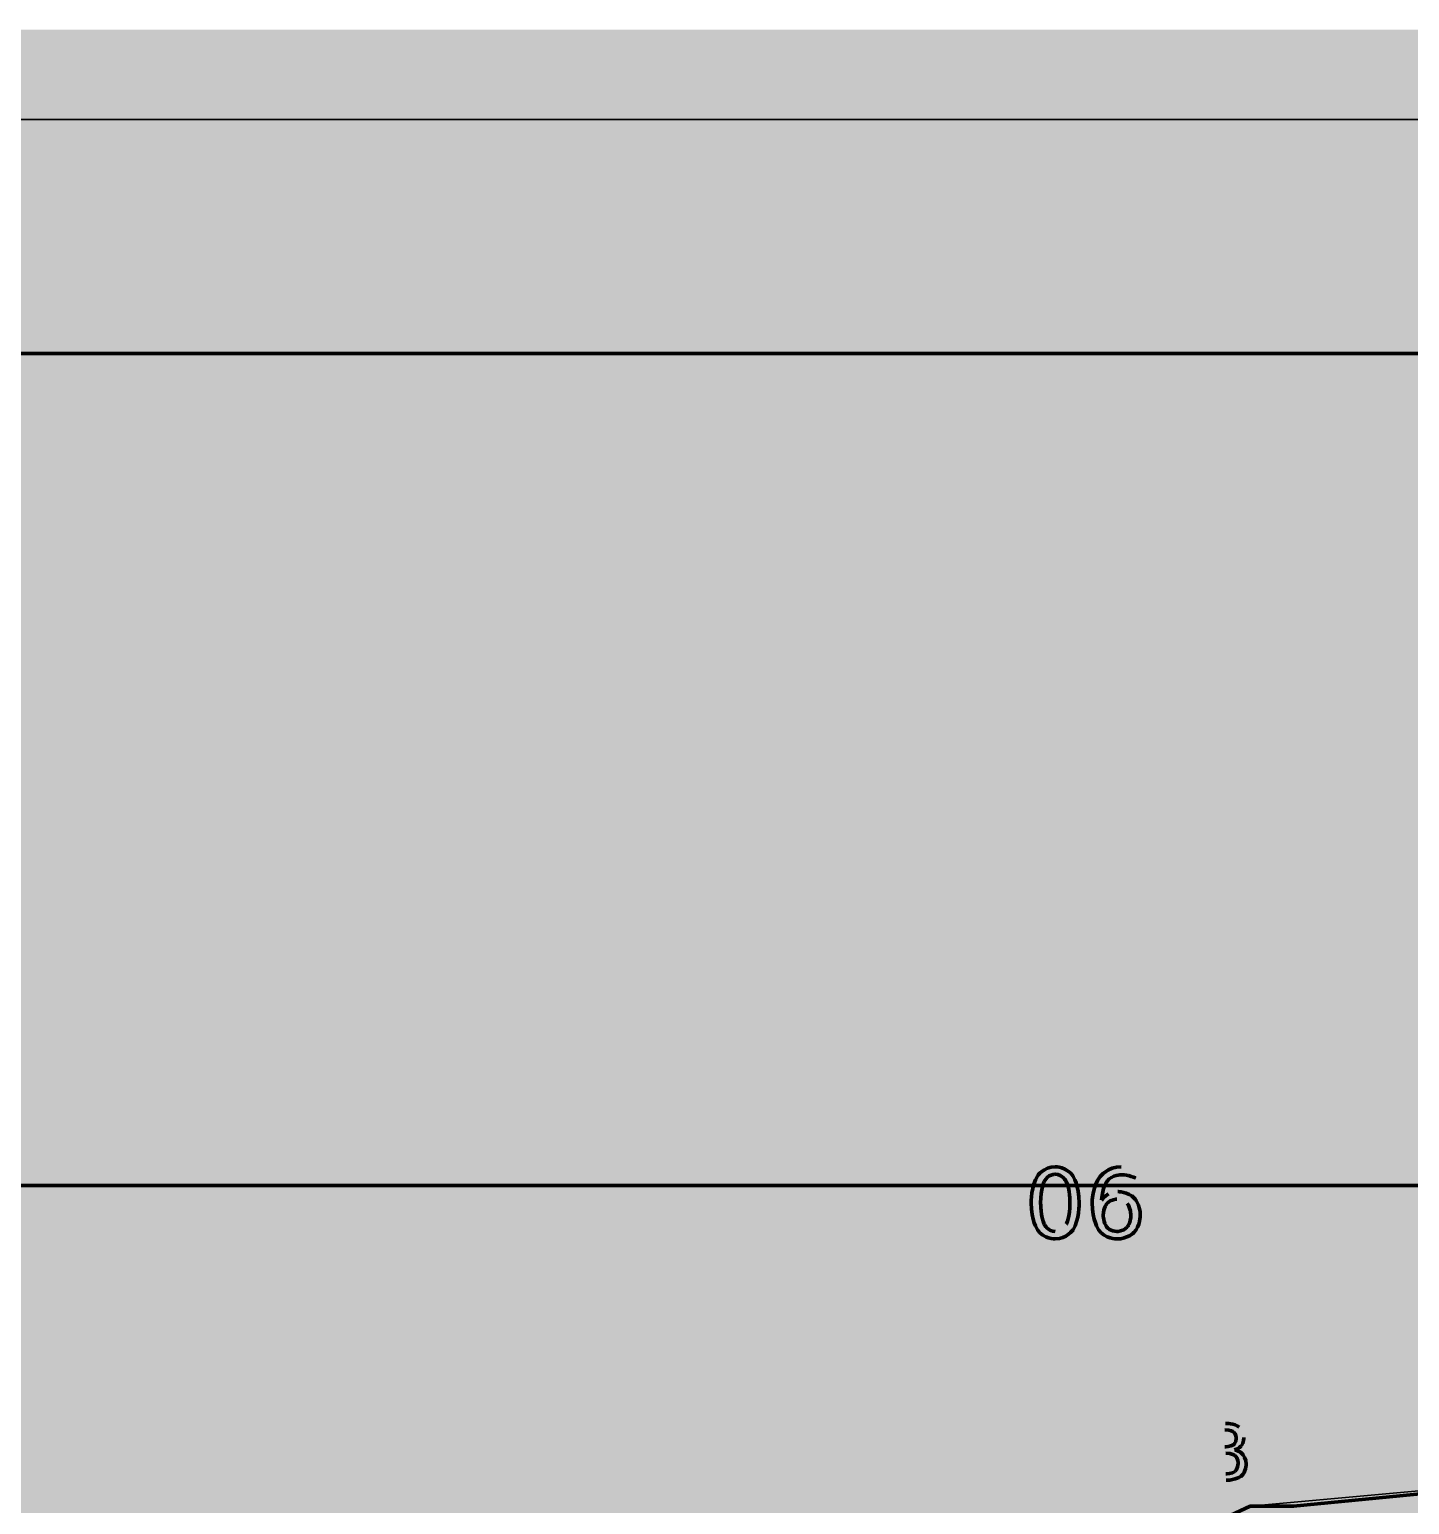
# Model space of a CAD drawing. Header units: inches. Extents: x 0 to 9.1, y 0 to 13.1.
# Drawn here: x 2.634 to 5.084, y 10.467 to 13.085 of the extents above; entities that cross this region are included whole.
import ezdxf

# ---------------------------------------------------------------- set-up
doc = ezdxf.new("R2010")
doc.units = ezdxf.units.IN
doc.header["$MEASUREMENT"] = 0
doc.layers.add('PDF_Geometry', color=7, linetype='Continuous')
doc.layers.add('PDF_Solid Fills', color=7, linetype='Continuous')

msp = doc.modelspace()

# ---------------------------------------------------------------- hatches: boundary and pattern name
at = {"layer": 'PDF_Solid Fills', "true_color": 0xffffff, "transparency": 33554559}
msp.add_hatch(color=7, dxfattribs=at).paths.add_polyline_path([(9.0917, 0.1596), (9.0917, 13.0851), (-0.0485, 13.0851), (-0.0485, 0.1596)])
at = {"layer": 'PDF_Solid Fills', "transparency": 33554559}
h = msp.add_hatch(color=256, dxfattribs=at)
h.paths.add_polyline_path([(4.3571, 11.0495), (4.315, 10.9836), (4.3571, 10.9836)], flags=0)
h.paths.add_polyline_path([(4.3528, 11.0639), (4.3736, 11.0639), (4.3736, 10.9836), (4.3913, 10.9836), (4.3913, 10.9696), (4.3736, 10.9696), (4.3736, 10.9405), (4.3571, 10.9405), (4.3571, 10.9696), (4.3013, 10.9696), (4.3013, 10.9858)], flags=0)
h.paths.add_polyline_path([(4.4547, 10.9513, 0.270744), (4.4741, 10.9641)], flags=0)
h.paths.add_polyline_path([(4.5822, 11.0011, 0.202961), (4.5642, 11.0088)], flags=0)
h.paths.add_polyline_path([(4.5975, 11.0612), (4.5975, 11.0461)], flags=0)
h.paths.add_polyline_path([(4.5655, 11.0221, 0.110099), (4.5493, 11.0182)], flags=0)
h.paths.add_polyline_path([(4.5841, 11.065, 0.042268), (4.5715, 11.0662)], flags=0)
h.paths.add_polyline_path([(4.5975, 11.0612, 0.028922), (4.5841, 11.065)], flags=0)
h = msp.add_hatch(color=1, dxfattribs=at)
h.paths.add_polyline_path([(4.8914, 10.5801), (4.9086, 10.5801), (4.9086, 10.64), (4.8897, 10.6363), (4.8897, 10.646), (4.9083, 10.6498), (4.9192, 10.6498), (4.9192, 10.5801), (4.9365, 10.5801), (4.9365, 10.5712), (4.8914, 10.5712)], flags=0)
h.paths.add_polyline_path([(4.9599, 10.5801), (4.9771, 10.5801), (4.9771, 10.64), (4.9582, 10.6363), (4.9582, 10.646), (4.9769, 10.6498), (4.9877, 10.6498), (4.9877, 10.5801), (5.0051, 10.5801), (5.0051, 10.5712), (4.9599, 10.5712)], flags=0)
h = msp.add_hatch(color=1, dxfattribs=at)
h.paths.add_polyline_path([(4.7358, 10.558), (4.7358, 10.5209), (4.7577, 10.5209)], flags=0)
h.paths.add_polyline_path([(4.7577, 10.558), (4.7358, 10.558)], flags=0)
h.paths.add_polyline_path([(4.7358, 10.5994), (4.7358, 10.5691), (4.756, 10.5691)], flags=0)
h.paths.add_polyline_path([(4.756, 10.5994), (4.7358, 10.5994)], flags=0)
h.paths.add_polyline_path([(4.7223, 10.6106), (4.7572, 10.6106)], flags=0)
h.paths.add_polyline_path([(4.7897, 10.5857, 0.21876), (4.7812, 10.6041)], flags=0)
h.paths.add_polyline_path([(4.7583, 10.5097), (4.7223, 10.5097), (4.7223, 10.6106)], flags=0)

# ---------------------------------------------------------------- linework, layer by layer
at = {"layer": 'PDF_Geometry', "color": 250, "lineweight": 35, "true_color": 0x404040}
msp.add_lwpolyline([(9.1402, 0), (9.1402, 12.9255), (0.0154, 12.9255), (0.0154, 0.0154), (9.1402, 0.0154)], dxfattribs=at)
at = {"layer": 'PDF_Geometry', "lineweight": 70}
msp.add_lwpolyline([(0.4309, 12.51), (0.4309, 0.4309), (8.7247, 0.4309), (8.7247, 12.51)], close=True, dxfattribs=at)
msp.add_lwpolyline([(8.7247, 11.0328), (0.4309, 11.0328)], dxfattribs=at)
at = {"layer": 'PDF_Geometry', "lineweight": 35}
msp.add_lwpolyline([(3.1852, 9.7095), (4.8009, 10.4635), (5.9857, 10.5712), (5.9857, 9.1402), (6.9398, 7.8476), (5.8011, 3.7392), (5.678, 2.7544), (3.1237, 2.3697)], close=True, dxfattribs=at)
at = {"layer": 'PDF_Geometry', "lineweight": 106}
msp.add_lwpolyline([(3.1852, 9.7095), (4.8009, 10.4635), (4.8778, 10.4635), (5.9857, 10.5712), (5.9857, 9.1402), (6.4474, 8.5247), (6.9398, 7.8476), (6.3243, 5.6164), (5.8011, 3.7392), (5.678, 2.7544), (3.1237, 2.3697), (3.1391, 5.4472), (3.1544, 5.9703), (3.1698, 8.4477)], close=True, dxfattribs=at)
for points in [[(4.423, 11.0498), (4.423, 11.0498), (4.4339, 11.0662), (4.4547, 11.0662)], [(4.4547, 11.053), (4.4547, 11.053), (4.4416, 11.053), (4.4351, 11.0402)], [(4.4547, 11.0662), (4.4547, 11.0662), (4.4753, 11.0662), (4.4862, 11.0498)], [(4.4741, 11.0402), (4.4741, 11.0402), (4.4676, 11.053), (4.4547, 11.053)], [(4.5342, 11.0488), (4.5342, 11.0488), (4.5482, 11.0662), (4.5715, 11.0662)], [(4.5722, 11.0521), (4.5722, 11.0521), (4.5556, 11.0521), (4.5469, 11.0408)], [(4.5849, 11.0505), (4.5849, 11.0505), (4.5784, 11.0521), (4.5722, 11.0521)], [(4.5975, 11.0461), (4.5975, 11.0461), (4.5912, 11.049), (4.5849, 11.0505)], [(4.4119, 11.0021), (4.4119, 11.0021), (4.4119, 11.0333), (4.423, 11.0498)], [(4.4351, 11.0402), (4.4351, 11.0402), (4.4287, 11.0276), (4.4287, 11.0021)], [(4.4807, 11.0021), (4.4807, 11.0021), (4.4807, 11.0276), (4.4741, 11.0402)], [(4.4862, 11.0498), (4.4862, 11.0498), (4.4972, 11.0333), (4.4972, 11.0021)], [(4.5202, 11.0021), (4.5202, 11.0021), (4.5202, 11.0315), (4.5342, 11.0488)], [(4.5469, 11.0408), (4.5469, 11.0408), (4.5381, 11.0298), (4.5369, 11.0071)], [(4.423, 10.9545), (4.423, 10.9545), (4.4119, 10.971), (4.4119, 11.0021)], [(4.4287, 11.0021), (4.4287, 11.0021), (4.4287, 10.9768), (4.4351, 10.9641)], [(4.4741, 10.9641), (4.4741, 10.9641), (4.4807, 10.9768), (4.4807, 11.0021)], [(4.4972, 11.0021), (4.4972, 11.0021), (4.4972, 10.971), (4.4862, 10.9545)], [(4.5316, 10.9545), (4.5316, 10.9545), (4.5202, 10.971), (4.5202, 11.0021)], [(4.5369, 11.0071), (4.5369, 11.0071), (4.5419, 11.0144), (4.5493, 11.0182)], [(4.5465, 11.0011), (4.5465, 11.0011), (4.5399, 10.9934), (4.5399, 10.9802)], [(4.5642, 11.0088), (4.5642, 11.0088), (4.5532, 11.0088), (4.5465, 11.0011)], [(4.5655, 11.0221), (4.5655, 11.0221), (4.5839, 11.0221), (4.5949, 11.0107)], [(4.5889, 10.9802), (4.5889, 10.9802), (4.5889, 10.9934), (4.5822, 11.0011)], [(4.5949, 11.0107), (4.5949, 11.0107), (4.6056, 10.9994), (4.6056, 10.9802)], [(4.5399, 10.9802), (4.5399, 10.9802), (4.5399, 10.9667), (4.5465, 10.959)], [(4.5822, 10.959), (4.5822, 10.959), (4.5889, 10.9667), (4.5889, 10.9802)], [(4.6056, 10.9802), (4.6056, 10.9802), (4.6056, 10.9611), (4.5944, 10.9496)], [(4.4547, 10.9381), (4.4547, 10.9381), (4.4339, 10.9381), (4.423, 10.9545)], [(4.4351, 10.9641), (4.4351, 10.9641), (4.4416, 10.9513), (4.4547, 10.9513)], [(4.4862, 10.9545), (4.4862, 10.9545), (4.4753, 10.9381), (4.4547, 10.9381)], [(4.5642, 10.9381), (4.5642, 10.9381), (4.5429, 10.9381), (4.5316, 10.9545)], [(4.5465, 10.959), (4.5465, 10.959), (4.5532, 10.9513), (4.5642, 10.9513)], [(4.5642, 10.9513), (4.5642, 10.9513), (4.5756, 10.9513), (4.5822, 10.959)], [(4.5944, 10.9496), (4.5944, 10.9496), (4.583, 10.9381), (4.5642, 10.9381)], [(4.7572, 10.6106), (4.7572, 10.6106), (4.7727, 10.6106), (4.7812, 10.6041)], [(4.7709, 10.5957), (4.7709, 10.5957), (4.766, 10.5994), (4.756, 10.5994)], [(4.776, 10.5841), (4.776, 10.5841), (4.776, 10.5918), (4.7709, 10.5957)], [(4.7709, 10.5728), (4.7709, 10.5728), (4.776, 10.5764), (4.776, 10.5841)], [(4.7897, 10.5857), (4.7897, 10.5857), (4.7897, 10.5764), (4.7852, 10.5709)], [(4.756, 10.5691), (4.756, 10.5691), (4.766, 10.5691), (4.7709, 10.5728)], [(4.774, 10.5534), (4.774, 10.5534), (4.7687, 10.558), (4.7577, 10.558)], [(4.7852, 10.5709), (4.7852, 10.5709), (4.7809, 10.5655), (4.7726, 10.564)], [(4.7726, 10.564), (4.7726, 10.564), (4.7826, 10.5618), (4.7881, 10.5551)], [(4.7792, 10.5395), (4.7792, 10.5395), (4.7792, 10.5489), (4.774, 10.5534)], [(4.7881, 10.5551), (4.7881, 10.5551), (4.7937, 10.5481), (4.7937, 10.538)], [(4.774, 10.5255), (4.774, 10.5255), (4.7792, 10.5301), (4.7792, 10.5395)], [(4.7937, 10.538), (4.7937, 10.538), (4.7937, 10.5243), (4.7846, 10.517)], [(4.7577, 10.5209), (4.7577, 10.5209), (4.7687, 10.5209), (4.774, 10.5255)], [(4.7846, 10.517), (4.7846, 10.517), (4.7754, 10.5097), (4.7583, 10.5097)]]:
    msp.add_open_spline(points, degree=3, dxfattribs=at)
at = {"layer": 'PDF_Solid Fills', "lineweight": 106, "transparency": 33554559}
for points in [[(4.364, 10.8816), (4.364, 10.8699), (4.276, 10.8816), (4.276, 10.8699)], [(4.4102, 10.8816), (4.4102, 10.8699), (4.3222, 10.8816), (4.3222, 10.8699)], [(4.4487, 10.8816), (4.4487, 10.8699), (4.3607, 10.8816), (4.3607, 10.8699)], [(4.4948, 10.8816), (4.4948, 10.8699), (4.4068, 10.8816), (4.4068, 10.8699)], [(4.5333, 10.8816), (4.5333, 10.8699), (4.4453, 10.8816), (4.4453, 10.8699)], [(4.5795, 10.8816), (4.5795, 10.8699), (4.4915, 10.8816), (4.4915, 10.8699)], [(4.6179, 10.8816), (4.6179, 10.8699), (4.5299, 10.8816), (4.5299, 10.8699)]]:
    msp.add_solid(points, dxfattribs=at)

doc.saveas('drawing.dxf')
